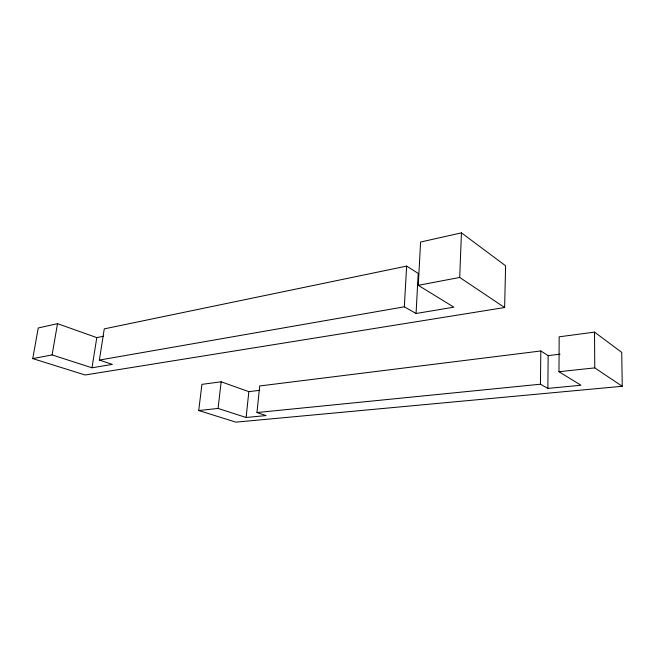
<?xml version="1.0" encoding="UTF-8"?>
<svg xmlns="http://www.w3.org/2000/svg" width="655" height="655" viewBox="0 0 655 655"><rect width="100%" height="100%" fill="white"/><g stroke="black" fill="none" stroke-linecap="round" stroke-linejoin="round"><path stroke-width="0.98" d="M560.058 354.183L548.153 355.616L540.825 350.974L259.707 385.959L256.965 412.544L540.449 384.207L547.867 388.415L580.952 385.23L558.977 371.729L559.157 336.817L594.527 332.11L621.726 352.39L622.25 386.278L235.865 422.147L198.727 410.529L201.92 384.362L221.153 381.799L248.851 391.641L259.757 390.331M547.867 388.415L548.153 355.616M540.449 384.207L540.825 350.974M103.539 336.261L96.793 337.612L57.509 323.652L38.227 327.983L32.75 358.604L85.117 374.988L504.628 307.531L505.611 265.791L461.447 232.852L420.575 242.039L418.291 285.318L453.858 307.17L416.072 313.499L404.315 306.818L99.38 360.07L104.268 328.875L406.649 266.094L418.201 273.397L416.072 313.499M504.628 307.531L459.704 277.45L461.447 232.852M404.315 306.818L406.649 266.094M256.965 412.544L266.053 415.565L246.108 417.489L248.851 391.641M198.727 410.529L218.074 408.442L221.153 381.799M32.75 358.604L52.105 354.928L91.995 367.791L96.793 337.612M52.105 354.928L57.509 323.652M418.291 285.318L459.704 277.45M91.995 367.791L112.341 364.385L99.38 360.07M558.977 371.729L594.765 367.881L622.25 386.278M218.074 408.442L246.108 417.489M594.527 332.11L594.765 367.881"/></g></svg>
